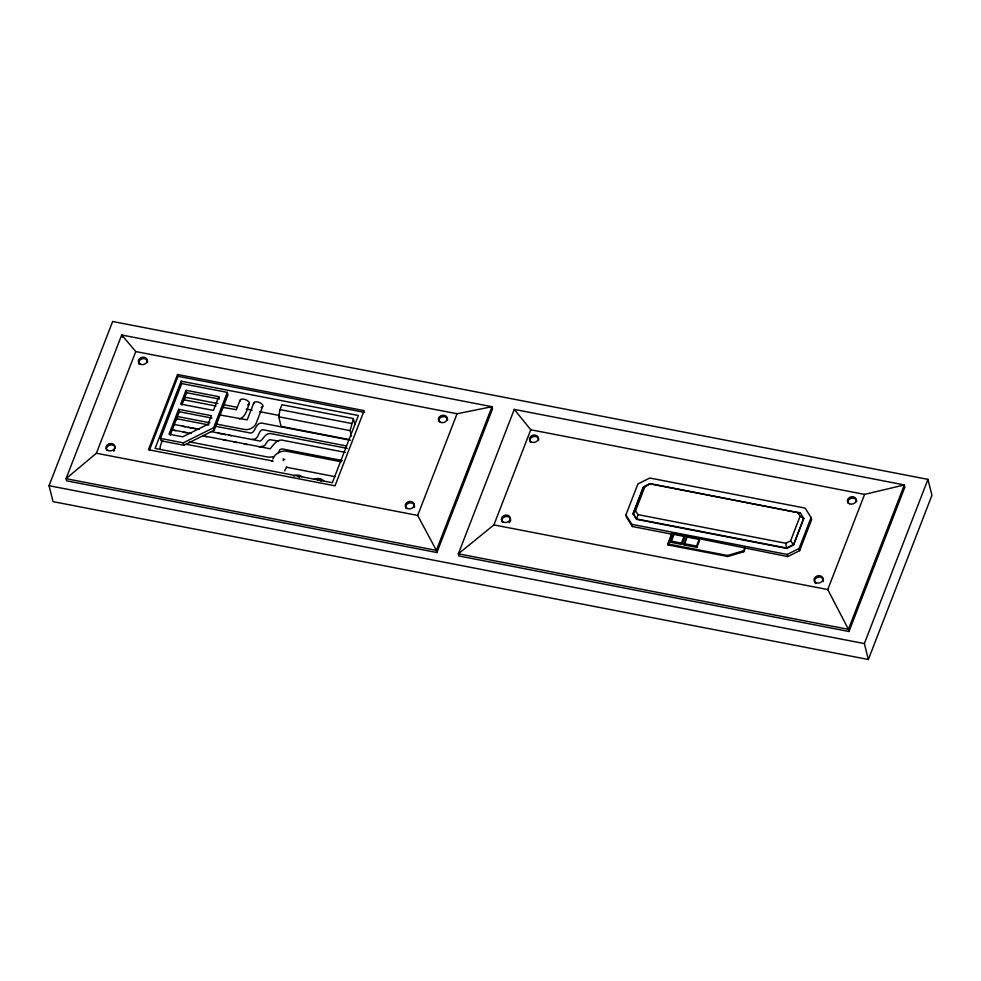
<?xml version="1.0" encoding="UTF-8"?>
<svg xmlns="http://www.w3.org/2000/svg" width="981" height="981" viewBox="0 0 981 981"><rect width="100%" height="100%" fill="white"/><g stroke="black" fill="none" stroke-linecap="round" stroke-linejoin="round"><path stroke-width="1.47" d="M283.227 460.543L283.325 458.74L284.748 459.782M349.567 439.623L281.106 426.367L278.702 416.778L280.026 409.617L281.927 404.712L353.368 418.544L354.852 424.466M351.517 436.091L350.131 430.61L353.368 418.544M649.863 483.854L800.337 513.088L650.219 483.621L645.044 486.257L635.529 510.831L637.944 514.633L636.644 519.366L786.652 548.416L793.543 544.982L803.795 518.532L800.104 516.276L797.688 512.474L800.226 512.671L803.795 518.532M49.05 485.705L112.643 321.498L927.952 479.366L931.95 495.295L868.357 659.502L53.048 501.634L49.05 485.705L864.359 643.585L868.357 659.502M436.901 552.536L436.361 550.39L66.058 478.679L96.396 453.234L135.77 351.554L121.693 334.999L66.058 478.679L66.598 480.825L436.901 552.536L492.536 408.844L491.996 406.698L121.693 334.999L122.233 337.145M177.573 374.509L148.45 449.715L334.999 485.828L364.123 410.622L177.573 374.509L178.015 376.287L149.443 450.071M181.142 381.192L155.108 448.403L332.326 482.713L358.347 415.503L181.142 381.192L181.73 383.571L160.492 438.433L161.105 440.849L183.888 445.264L214.238 430.144L227.923 394.816L227.31 392.388L181.73 383.571M178.652 409.335L169.039 434.178L182.748 436.827L208.095 424.209L211.406 415.674L178.652 409.335L179.265 411.75L170.179 435.208M186.022 390.303L180.688 404.086L213.429 410.426L218.763 396.643L186.022 390.303L186.623 392.731L181.828 405.128M176.494 419.647L177.573 416.839M184.085 400.04L185.164 397.244L217.917 403.583M214.238 430.144L213.625 427.728L227.31 392.388M239.989 400.395L236.36 409.715M249.358 403.583C247.016 408.93 246.035 416.851 239.499 418.961M253.736 403.081L247.224 419.868L220.651 415.098M262.81 406.171L256.286 422.995C254.52 427.728 249.039 430.34 244.195 429.433L215.918 423.964M286.673 466.919L284.625 470.855M417.673 515.442L457.048 413.761L491.996 406.698L436.361 550.39L417.673 515.442L96.396 453.234M514.277 409.396L458.36 553.811L458.9 555.982L848.97 631.506L904.887 487.091L904.347 484.921L514.277 409.396L530.758 429.764L864.592 494.399L904.347 484.921L848.418 629.336L848.97 631.506M864.592 494.399L827.756 589.544L848.418 629.336L458.36 553.811L493.921 524.896L530.758 429.764M668.036 544.946L672.181 534.228L632.402 526.515L626.43 517.134L625.89 514.964L637.895 483.964L649.79 478.029L805.119 508.109L811.091 517.49L811.63 519.66L799.625 550.672L787.731 556.595L671.924 533.21L667.779 543.928L668.036 544.946L727.792 556.509L743.794 551.751L745.106 548.342M636.644 519.366L633.186 513.934L642.886 488.869M670.636 541.022L673.236 534.302L684.051 536.399L684.37 537.674L681.77 544.394L670.955 542.297L670.636 541.022L681.452 543.118L681.77 544.394M670.955 542.297L673.567 535.577L673.236 534.302M681.452 543.118L684.051 536.399M683.867 543.633L686.467 536.914L699.159 539.378L699.478 540.654L696.878 547.373L684.186 544.909L683.867 543.633L696.559 546.098L696.878 547.373M684.186 544.909L686.271 539.538M696.559 546.098L699.159 539.378M743.794 551.751L744.849 547.324M637.944 514.633L785.769 543.266L790.588 540.862L800.104 516.276M803.684 518.103L793.543 544.982M799.625 550.672L799.086 548.502L811.091 517.49M864.359 643.585L927.952 479.366M272.877 458.998C274.852 453.394 281.265 450.23 286.979 451.272L341.314 461.793M278.457 452.915L279.879 449.629L282.05 448.893L342.283 460.53M635.529 510.831L633.186 513.934M272.08 461.229L272.595 460.972A7.885 1.754 -85.6 0 1 273.012 461.426M236.139 409.641L223.349 407.458M160.492 438.433L183.275 442.836L213.625 427.728M625.89 514.964L631.85 524.357L787.179 554.437L799.086 548.502M645.044 486.257L643.328 487.054L633.076 513.504L636.534 518.949L786.541 547.987L793.433 544.565L790.588 540.862M273.797 456.741L268.684 457.207L189.517 441.879M667.779 543.928L727.534 555.491L743.537 550.733M252.35 439.304C259.192 440.138 257.929 430.365 262.749 429.715L346.17 445.877M259.143 446.87L264.527 445.791L267.813 440.874L269.701 439.696L278.776 441.107M135.77 351.554L457.048 413.761M178.015 376.287L364.564 412.412M280.026 409.617L351.468 423.449M186.623 392.731L217.892 398.776M223.876 404.736L237.267 407.336M246.206 409.065L252.154 410.217M259.597 411.652L278.947 415.404M278.702 416.778L350.131 430.61M183.521 399.745L215.979 406.024M350.401 440.261L263.84 423.498C254.925 420.714 256.286 432.744 250.56 433.038L214.9 426.134M179.265 411.75L212.006 418.09M347.274 448.391L272.313 433.884C265.532 431.456 263.423 439.709 260.161 441.094L211.185 431.615M177.242 416.471L209.971 422.811M176.273 418.654L208.965 424.981M345.459 452.413L283.938 440.506C276.863 437.882 272.399 446.6 270.155 448.771L203.092 435.785M174.078 424.43L199.302 429.31M182.466 426.281L185.446 426.858M188.426 427.434L195.869 428.881M218.199 433.197L225.655 434.644M228.622 435.221L231.602 435.797M171.798 429.727L191.172 433.467M172.914 430.169L175.881 430.745M183.324 432.192L186.292 432.768M204.134 436.214L207.114 436.79M223.46 439.966L226.439 440.543M233.87 441.977L236.85 442.554M244.281 443.988L247.249 444.565M186.549 444.319L272.215 460.911M286.464 467.25L335.146 476.668M493.921 524.896L827.756 589.544M786.652 548.416L785.769 543.266M787.179 554.437L787.731 556.595M727.534 555.491L727.792 556.509M686.467 536.914L686.786 538.189M671.924 533.21L672.181 534.228M631.85 524.357L632.402 526.515M218.763 396.643L219.376 399.071M183.275 442.836L183.888 445.264M240.014 401.082A4.966 2.502 21.2 0 1 246.39 400.015A4.966 2.502 21.2 0 1 247.617 404.871M847.842 502.934A4.513 3.666 -14.1 0 1 851.888 498.164A4.513 3.666 -14.1 0 1 856.671 501.683M815.591 583.511A4.513 3.666 -14.1 0 1 818.031 577.22A4.513 3.666 -14.1 0 1 823.169 581.598M139.167 364.294A4.513 3.666 -14.1 0 1 142.257 358.752A4.513 3.666 -14.1 0 1 147.616 362.161M114.569 450.328A4.513 3.666 -14.1 0 1 113.796 451.125M106.843 450.586A4.513 3.666 -14.1 0 1 109.933 445.043A4.513 3.666 -14.1 0 1 115.292 448.452M438.801 421.474A4.513 3.666 -14.1 0 1 442.86 416.704A4.513 3.666 -14.1 0 1 447.643 420.224M414.558 506.429A4.513 3.666 -14.1 0 1 414.338 507.398M406.109 508.575A4.513 3.666 -14.1 0 1 408.636 503.204A4.513 3.666 -14.1 0 1 414.473 505.473M530.316 442.137A4.513 3.666 -14.1 0 1 533.406 436.594A4.513 3.666 -14.1 0 1 538.765 440.003M510.684 520.053A4.513 3.666 -14.1 0 1 510.463 521.021M509.948 521.929A4.513 3.666 -14.1 0 1 509.188 522.726M502.223 522.186A4.513 3.666 -14.1 0 1 504.749 516.815A4.513 3.666 -14.1 0 1 510.598 519.096M253.76 403.755A4.807 2.428 21.2 0 1 259.94 402.713A4.807 2.428 21.2 0 1 261.118 407.409M159.878 448.942A7.897 2.293 -79 0 1 162.699 440.604M317.66 480.138A5.42 4.402 -14.1 0 1 321.363 481.315M298.261 476.889A4.966 4.034 -14.1 0 1 299.413 477.257M314.043 479.402A7.443 6.058 -14.1 0 1 323.938 481.315M293.613 476.006A6.99 5.69 -14.1 0 1 301.89 476.643M650.219 483.621L643.426 487.483L650.219 483.621M849.411 503.731A4.513 3.666 -14.1 0 0 856.327 500.285A4.513 3.666 -14.1 0 0 849.865 497.281A4.513 3.666 -14.1 0 0 849.411 503.731M816.131 582.677A4.513 3.666 -14.1 0 0 823.047 579.231A4.513 3.666 -14.1 0 0 816.584 576.227A4.513 3.666 -14.1 0 0 816.131 582.677M140.357 364.209A4.513 3.666 -14.1 0 0 147.273 360.763A4.513 3.666 -14.1 0 0 140.81 357.758A4.513 3.666 -14.1 0 0 140.357 364.209M108.02 450.5A4.513 3.666 -14.1 0 0 114.936 447.054A4.513 3.666 -14.1 0 0 108.474 444.05A4.513 3.666 -14.1 0 0 108.02 450.5M407.287 508.477A4.513 3.666 -14.1 0 0 414.203 505.031A4.513 3.666 -14.1 0 0 407.74 502.027A4.513 3.666 -14.1 0 0 407.287 508.477M440.371 422.271A4.513 3.666 -14.1 0 0 447.287 418.826A4.513 3.666 -14.1 0 0 440.825 415.821A4.513 3.666 -14.1 0 0 440.371 422.271M531.494 442.051A4.513 3.666 -14.1 0 0 538.41 438.605A4.513 3.666 -14.1 0 0 531.947 435.601A4.513 3.666 -14.1 0 0 531.494 442.051M503.412 522.088A4.513 3.666 -14.1 0 0 510.328 518.642A4.513 3.666 -14.1 0 0 503.866 515.65A4.513 3.666 -14.1 0 0 503.412 522.088"/></g></svg>
